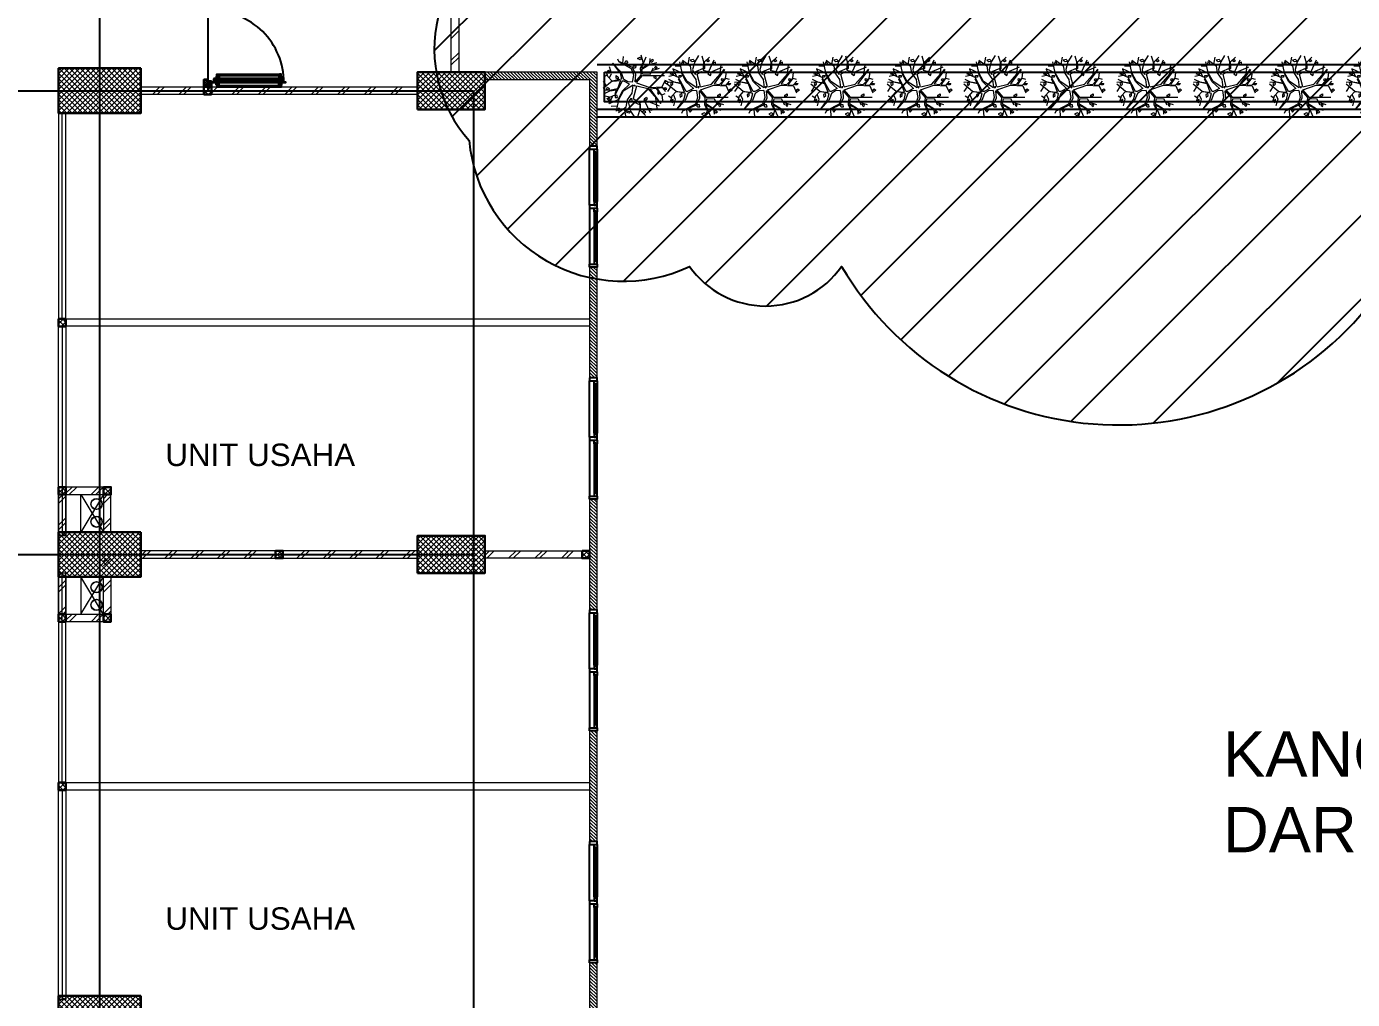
# Model space of a CAD drawing. Header units: millimetres. Extents: x -324 to 75, y -297 to 74.
# Drawn here: x -82.65 to -64.93, y 28.6 to 41.6 of the extents above; entities that cross this region are included whole.
import ezdxf

# ---------------------------------------------------------------- set-up
doc = ezdxf.new("R2010")
doc.units = ezdxf.units.MM
doc.layers.get('defpoints').update_dxf_attribs({"color": 1})
for name, color, linetype, lineweight in [('ars', 11, 'Continuous', 0), ('ARSIR', 31, 'Continuous', 5), ('KOL', 1, 'Continuous', 30), ('KOLOM', 4, 'Continuous', 9), ('lan', 7, 'Continuous', 15), ('NOT', 7, 'Continuous', 20), ('POHON', 62, 'Continuous', 5), ('tem', 5, 'Continuous', 20)]:
    doc.layers.add(name, color=color, linetype=linetype, lineweight=lineweight)
doc.layers.add('as', color=1, linetype='Continuous', plot=False)
for name, color, linetype in [('HID', 1, 'Continuous'), ('Kusen', 30, 'Continuous'), ('STL', 6, 'Continuous')]:
    doc.layers.add(name, color=color, linetype=linetype)
doc.styles.add('ATTR', font='romans.shx', dxfattribs={"width": 0.8, "height": 0.56})
doc.styles.get("Standard").update_dxf_attribs({"font": 'arial.ttf'})
pattern_1 = [(45, (0.09994, 0.1431), (-0.1767767, 0.1767767), []), (45, (0.16244, 0.1431), (-0.1767767, 0.1767767), [])]
pattern_2 = [(225, (1.1, 1e-06), (-0.014142, 0.014142), []), (135, (1.1, 1e-06), (0.014142, 0.014142), [])]
pattern_3 = [(315, (-2e-13, 1e-06), (0.014142, 0.014142), []), (45, (-2e-13, 1e-06), (-0.014142, 0.014142), [])]

# ---------------------------------------------------------------- blocks, each defined once
blk = doc.blocks.new('K 10.10')
at = {"layer": 'ars'}
h = blk.add_hatch(dxfattribs=at)
h.set_pattern_fill('_USER', color=256, scale=0.05, angle=45, double=1, pattern_type=0)
h.set_pattern_definition([(45, (0, 0), (-0.035355339, 0.035355339), []), (135, (0, 0), (-0.035355339, -0.035355339), [])])
h.paths.add_polyline_path([(1560.538, 1380.407), (1560.638, 1380.407), (1560.638, 1380.507), (1560.538, 1380.507)])
at = {"layer": 'KOL'}
blk.add_lwpolyline([(1560.538, 1380.407), (1560.638, 1380.407), (1560.638, 1380.507), (1560.538, 1380.507)], close=True, dxfattribs=at)
blk = doc.blocks.new('k1')
at = {"layer": 'ars'}
h = blk.add_hatch(dxfattribs=at)
h.set_pattern_fill('_USER', color=256, scale=0.05, angle=45, double=1, pattern_type=0)
h.set_pattern_definition([(45, (0, -5), (-0.03535534, 0.03535534), []), (135, (0, -5), (-0.03535534, -0.03535534), [])])
h.paths.add_polyline_path([(-0.3, -0.55), (0.3, -0.55), (0.3, 0.55), (-0.3, 0.55)])
at = {"layer": 'KOL'}
blk.add_lwpolyline([(-0.3, -0.55), (0.3, -0.55), (0.3, 0.55), (-0.3, 0.55)], close=True, dxfattribs=at)
blk = doc.blocks.new('T. J1')
at = {"layer": 'Kusen'}
for p, q in [((-0.019, 0), (-0.769, 0)), ((-0.719, 0.1), (-0.069, 0.1)), ((-0.069, 0.06), (-0.719, 0.06)), ((0.021, 0), (0.771, 0)), ((0.721, 0.1), (0.071, 0.1)), ((0.071, 0.06), (0.721, 0.06))]:
    blk.add_line(p, q, dxfattribs=at)
for points in [[(-0.809, 0), (-0.769, 0), (-0.769, 0.1), (-0.809, 0.1)], [(-0.019, 0), (0.021, 0), (0.021, 0.1), (-0.019, 0.1)], [(0.811, 0), (0.771, 0), (0.771, 0.1), (0.811, 0.1)]]:
    blk.add_lwpolyline(points, close=True, dxfattribs=at)
for points in [[(-0.719, 0.077), (-0.719, 0.06), (-0.769, 0.06), (-0.769, 0.1), (-0.719, 0.1), (-0.719, 0.082), (-0.729, 0.082), (-0.729, 0.077), (-0.719, 0.077)], [(-0.069, 0.077), (-0.069, 0.06), (-0.019, 0.06), (-0.019, 0.1), (-0.069, 0.1), (-0.069, 0.082), (-0.059, 0.082), (-0.059, 0.077), (-0.069, 0.077)], [(0.071, 0.077), (0.071, 0.06), (0.021, 0.06), (0.021, 0.1), (0.071, 0.1), (0.071, 0.082), (0.061, 0.082), (0.061, 0.077), (0.071, 0.077)], [(0.721, 0.077), (0.721, 0.06), (0.771, 0.06), (0.771, 0.1), (0.721, 0.1), (0.721, 0.082), (0.731, 0.082), (0.731, 0.077), (0.721, 0.077)]]:
    blk.add_lwpolyline(points, dxfattribs=at)
at = {"layer": 'Kusen', "color": 141}
for points in [[(-0.729, 0.077), (-0.059, 0.077), (-0.059, 0.082), (-0.729, 0.082)], [(0.731, 0.077), (0.061, 0.077), (0.061, 0.082), (0.731, 0.082)]]:
    blk.add_lwpolyline(points, close=True, dxfattribs=at)
blk = doc.blocks.new('bola-3')
at = {"layer": 'POHON'}
for p, q in [((-1.198, 1.908), (-0.648, 1.503)), ((-0.799, 1.609), (-0.703, 2.138)), ((-0.045, 2.245), (-0.318, 1.803)), ((0.177, 2.226), (0.328, 1.732)), ((0.387, 1.789), (0.731, 2.125)), ((0.686, 1.115), (1.057, 1.926)), ((-1.253, 1.009), (-1.872, 1.291)), ((-1.872, 1.274), (-1.625, 0.762)), ((-1.308, 1.468), (-1.721, 1.485)), ((-1.212, 1.009), (-1.377, 1.803)), ((-0.923, 0.357), (-1.253, 1.009)), ((-0.868, 0.392), (-1.212, 1.009)), ((-0.648, 1.503), (-0.566, 1.009)), ((-0.566, 1.009), (-0.236, 0.533)), ((-0.318, 1.803), (-0.469, 1.238)), ((-0.469, 1.238), (-0.442, 1.097)), ((-0.442, 1.097), (-0.277, 0.886)), ((-0.277, 0.886), (-0.249, 1.097)), ((-0.249, 1.097), (0.301, 1.344)), ((-0.153, 0.921), (0.177, 1.115)), ((0.177, 1.115), (0.755, 1.044)), ((0.37, 1.327), (0.26, 1.203)), ((0.273, 1.203), (0.686, 1.115)), ((0.315, 1.344), (0.328, 1.767)), ((0.356, 1.785), (0.37, 1.327)), ((0.755, 1.044), (1.69, 1.432)), ((0.879, 0.198), (1.814, 1.274)), ((1.814, 1.256), (1.057, 0.216)), ((1.553, 1.591), (1.47, 0.886)), ((1.883, 0.639), (1.938, 1.044)), ((-1.652, -0.313), (-2.285, 0.198)), ((-1.845, 0.339), (-2.271, 0.322)), ((-2.051, 0.004), (-2.271, -0.313)), ((-2.202, 0.551), (-1.817, 0.374)), ((-1.831, 0.815), (-2.161, 0.745)), ((-1.473, 0.674), (-2.065, 0.939)), ((-1.281, 0.216), (-1.845, 0.339)), ((-1.817, 0.374), (-1.35, 0.286)), ((-0.937, -0.313), (-1.473, 0.674)), ((-1.363, 0.339), (-1.473, 0.568)), ((-1.35, 0.286), (-1.363, 0.339)), ((-1.061, -0.366), (-1.281, 0.216)), ((-0.414, -0.102), (-0.923, 0.357)), ((-0.167, -0.049), (-0.868, 0.392)), ((-0.236, 0.533), (-0.167, -0.031)), ((0.081, 0.022), (-0.153, 0.921)), ((0.081, -0.207), (1.044, 0.128)), ((0.095, 0.004), (0.879, 0.198)), ((1.044, 0.128), (1.924, 0.075)), ((1.057, 0.216), (1.456, 0.18)), ((1.456, 0.18), (1.869, 0.639)), ((1.869, 0.639), (1.553, 0.18)), ((1.553, 0.163), (1.91, 0.128)), ((1.883, 0.639), (2.13, 0.551)), ((1.91, 0.128), (2.158, 0.41)), ((1.924, 0.075), (2.144, -0.419)), ((-1.996, -0.772), (-2.189, -0.666)), ((-1.955, -0.666), (-2.051, -0.983)), ((-1.652, -0.313), (-1.955, -0.666)), ((-1.845, -0.56), (-1.707, -0.86)), ((-1.707, -0.86), (-1.831, -1.354)), ((-0.978, -0.472), (-1.652, -0.313)), ((-1.639, -0.313), (-1.061, -0.366)), ((-1.625, -1.618), (-1.102, -0.913)), ((-1.088, -0.913), (-0.978, -0.472)), ((-0.813, -0.454), (-1.006, -0.966)), ((-0.827, -0.313), (-0.937, -0.313)), ((-0.414, -0.119), (-0.827, -0.313)), ((-0.524, -0.278), (-0.813, -0.454)), ((-0.194, -0.243), (-0.524, -0.278)), ((-0.112, -0.754), (-0.277, -1.213)), ((0.026, -0.807), (-0.208, -1.301)), ((-0.194, -0.243), (-0.112, -0.754)), ((-0.015, -0.26), (0.411, -0.754)), ((-0.015, -0.278), (0.026, -0.807)), ((0.081, -0.225), (0.507, -0.736)), ((0.411, -0.754), (0.37, -1.248)), ((0.521, -0.842), (0.466, -1.177)), ((0.507, -0.736), (2.075, -0.736)), ((0.521, -0.842), (1.057, -0.825)), ((1.057, -0.825), (1.291, -1.283)), ((-1.006, -0.966), (-1.625, -1.6)), ((-1.185, -1.724), (-1.253, -1.883)), ((-0.277, -1.213), (-1.185, -1.706)), ((-0.208, -1.301), (-1.185, -1.724)), ((-0.896, -1.618), (-0.854, -2.077)), ((0.37, -1.248), (0.562, -1.671)), ((0.562, -1.671), (0.425, -2.182)), ((0.438, -1.248), (0.782, -2.059)), ((0.452, -1.265), (1.03, -1.565)), ((0.466, -1.177), (1.03, -1.53)), ((1.03, -1.53), (1.539, -1.653)), ((1.03, -1.565), (1.057, -1.936)), ((1.195, -1.089), (1.731, -1.248))]:
    blk.add_line(p, q, dxfattribs=at)
for points in [[(-0.435, 1.966), (-0.641, 1.913), (-0.504, 1.807), (-0.311, 1.842)], [(0.49, 1.882), (0.641, 1.953), (0.738, 1.864), (0.614, 1.794)], [(-1.735, 1.009), (-1.886, 1.062), (-1.982, 0.956), (-1.845, 0.903)], [(-1.226, 1.803), (-1.267, 1.662), (-1.143, 1.573), (-1.102, 1.715)], [(0.691, 1.051), (0.622, 0.941), (0.794, 0.809), (0.846, 0.963)], [(1.155, 1.778), (1.001, 1.734), (1.001, 1.602), (1.155, 1.624)], [(-1.9, 0.322), (-2.051, 0.251), (-1.996, 0.11), (-1.872, 0.198)], [(-1.441, 0.676), (-1.441, 0.831), (-1.269, 0.831), (-1.303, 0.698)], [(-0.002, 0.022), (-0.07, 0.004), (-0.084, -0.049), (-0.029, -0.031)], [(1.671, 0.412), (1.585, 0.478), (1.62, 0.61), (1.706, 0.588)], [(2.034, 0.163), (2.075, 0.251), (2.254, 0.251), (2.171, 0.145)], [(-1.872, -0.878), (-1.982, -0.983), (-1.941, -1.107), (-1.831, -1.036)], [(-1.236, -0.454), (-1.374, -0.543), (-1.36, -0.719), (-1.222, -0.613)], [(1.319, -0.706), (1.319, -0.582), (1.484, -0.494), (1.484, -0.635)], [(2.099, -0.225), (2.237, -0.137), (2.347, -0.225), (2.223, -0.313)], [(-0.667, -1.528), (-0.753, -1.638), (-0.65, -1.792), (-0.53, -1.66)], [(-0.167, -1.261), (-0.167, -1.367), (-0.098, -1.42), (0.04, -1.42), (0.012, -1.279), (-0.07, -1.261)], [(0.485, -1.924), (0.347, -1.836), (0.158, -1.947), (0.33, -2.035)], [(1.069, -1.748), (1.173, -1.682), (1.293, -1.792), (1.19, -1.858)], [(1.43, -1.175), (1.379, -1.285), (1.482, -1.396), (1.534, -1.285)]]:
    blk.add_lwpolyline(points, close=True, dxfattribs=at)
at = {"layer": 'POHON', "style": 'ATTR', "width": 0.8, "flags": 9}
blk.add_attdef('ESTCODE', (-0.07, 0.004), '', height=0.00000926, dxfattribs=at)
blk = doc.blocks.new('k3')
at = {"layer": 'ars'}
h = blk.add_hatch(dxfattribs=at)
h.set_pattern_fill('_USER', color=256, scale=0.05, angle=45, double=1, pattern_type=0)
h.set_pattern_definition([(45, (0, -5.05), (-0.03535534, 0.03535534), []), (135, (0, -5.05), (-0.03535534, -0.03535534), [])])
h.paths.add_polyline_path([(-0.25, -0.45), (0.25, -0.45), (0.25, 0.45), (-0.25, 0.45)])
at = {"layer": 'KOL'}
blk.add_lwpolyline([(-0.25, -0.45), (0.25, -0.45), (0.25, 0.45), (-0.25, 0.45)], close=True, dxfattribs=at)
blk = doc.blocks.new('D-P90')
at = {"layer": 'ars'}
h = blk.add_hatch(dxfattribs=at)
h.set_pattern_fill('ANSI37', color=256, scale=0.005, angle=-90, style=0)
h.set_pattern_definition([(45, (-1350.94906, -1248.591899), (0.01122532015, -0.01122532015), []), (315, (-1350.94906, -1248.591899), (-0.01122532015, -0.01122532015), [])])
h.paths.add_polyline_path([(0.009, -0.183, -0.414214), (0.01, -0.184), (0.01, -1.116, -0.414214), (0.009, -1.117), (-0.034, -1.117, 0.414214), (-0.037, -1.12), (-0.037, -1.142, -1), (-0.038, -1.142), (-0.038, -0.158, -1), (-0.037, -0.158), (-0.037, -0.181, 0.414214), (-0.034, -0.183)])
at = {"layer": 'as'}
for p, q in [((-0.04, -0.158), (-0.046, -0.158)), ((-0.042, -0.161), (-0.042, -0.155))]:
    blk.add_line(p, q, dxfattribs=at)
at = {"layer": 'HID'}
for p, q in [((-0.044, -0.125), (-0.092, -0.077)), ((-0.042, -0.123), (-0.091, -0.075)), ((-0.066, -0.147), (-0.023, -0.104)), ((-0.063, -0.147), (-0.023, -0.107)), ((0.966, -0.147), (0.923, -0.104)), ((0.963, -0.147), (0.923, -0.107)), ((0.942, -0.123), (0.991, -0.075)), ((0.944, -0.125), (0.992, -0.077))]:
    blk.add_line(p, q, dxfattribs=at)
for points in [[(-0.044, -0.125), (-0.044, -0.125), (-0.042, -0.123), (-0.042, -0.123)], [(0.944, -0.125), (0.944, -0.125), (0.942, -0.123), (0.942, -0.123)]]:
    blk.add_lwpolyline(points, dxfattribs=at)
at = {"layer": 'KOL'}
blk.add_line((0.97, -0.13), (0.97, -0.15), dxfattribs=at)
at = {"layer": 'Kusen'}
for p, q in [((-0.042, -0.155), (-0.038, -0.156)), ((-0.042, -0.157), (-0.038, -0.158))]:
    blk.add_line(p, q, dxfattribs=at)
at = {"layer": 'Kusen', "ltscale": 2}
for p, q in [((-0.099, -0.221), (-0.099, -1.06)), ((-0.079, -0.241), (-0.079, -1.06)), ((-0.074, -0.211), (-0.04, -0.211)), ((-0.074, -0.221), (-0.074, -0.211)), ((-0.074, -0.251), (-0.074, -0.241)), ((-0.074, -0.251), (-0.04, -0.251)), ((-0.061, -0.251), (-0.061, -0.211)), ((-0.04, -0.251), (-0.04, -0.211)), ((0.046, -0.211), (0.012, -0.211)), ((0.012, -0.251), (0.012, -0.211)), ((0.046, -0.251), (0.012, -0.251)), ((0.033, -0.251), (0.033, -0.211)), ((0.046, -0.221), (0.046, -0.211)), ((0.046, -0.251), (0.046, -0.241)), ((0.053, -0.241), (0.053, -1.06)), ((0.073, -0.221), (0.073, -1.06)), ((-0.074, -1.05), (-0.04, -1.05)), ((-0.074, -1.05), (-0.074, -1.06)), ((-0.061, -1.05), (-0.061, -1.09)), ((-0.04, -1.05), (-0.04, -1.09)), ((0.046, -1.05), (0.012, -1.05)), ((0.012, -1.05), (0.012, -1.09)), ((0.033, -1.05), (0.033, -1.09)), ((0.046, -1.05), (0.046, -1.06)), ((-0.074, -1.08), (-0.074, -1.09)), ((-0.074, -1.09), (-0.04, -1.09)), ((0.046, -1.09), (0.012, -1.09)), ((0.046, -1.08), (0.046, -1.09))]:
    blk.add_line(p, q, dxfattribs=at)
for points in [[(-0.099, -0.241), (-0.061, -0.241), (-0.061, -0.221), (-0.099, -0.221), (-0.099, -0.241)], [(0.073, -0.241), (0.033, -0.241), (0.033, -0.221), (0.073, -0.221), (0.073, -0.241)], [(-0.101, -1.06), (-0.061, -1.06), (-0.061, -1.08), (-0.101, -1.08), (-0.101, -1.06)], [(0.073, -1.06), (0.033, -1.06), (0.033, -1.08), (0.073, -1.08), (0.073, -1.06)]]:
    blk.add_lwpolyline(points, dxfattribs=at)
at = {"layer": 'Kusen'}
blk.add_circle((-0.042, -0.158), 0.001, dxfattribs=at)
for radius, start, end in [(0.0025, 75.7804, 11.3851), (0.961, 270, 0.4597)]:
    blk.add_arc((-0.042, -0.158), radius, start, end, dxfattribs=at)
at = {"layer": 'STL'}
for p, q in [((-0.038, -0.158), (-0.038, -1.142)), ((-0.037, -0.181), (-0.037, -0.158)), ((-0.034, -0.183), (0.009, -0.183)), ((0.01, -0.184), (0.01, -1.116)), ((-0.037, -1.12), (-0.037, -1.142)), ((-0.034, -1.117), (0.009, -1.117))]:
    blk.add_line(p, q, dxfattribs=at)
for points in [[(0, -0.1), (0, -0.103), (-0.019, -0.103, 0.414214), (-0.02, -0.105), (-0.02, -0.148, -0.414214), (-0.022, -0.15), (-0.068, -0.15, -0.414214), (-0.07, -0.148), (-0.07, -0.13), (-0.067, -0.13), (-0.067, -0.146, 0.414214), (-0.065, -0.147), (-0.024, -0.147, 0.414214), (-0.023, -0.146), (-0.023, -0.102, -0.414214), (-0.021, -0.1)], [(0.9, -0.1), (0.9, -0.103), (0.919, -0.103, -0.414214), (0.92, -0.105), (0.92, -0.148, 0.414214), (0.922, -0.15), (0.968, -0.15, 0.414214), (0.97, -0.148), (0.97, -0.13), (0.967, -0.13), (0.967, -0.146, -0.414214), (0.966, -0.147), (0.925, -0.147, -0.414214), (0.923, -0.146), (0.923, -0.102, 0.414214), (0.921, -0.1)]]:
    blk.add_lwpolyline(points, format="xyb", close=True, dxfattribs=at)
blk.add_lwpolyline([(0.009, -0.182), (-0.034, -0.182, -0.414214), (-0.035, -0.181), (-0.035, -0.158, 1), (-0.04, -0.158), (-0.04, -1.142, 1), (-0.035, -1.142), (-0.035, -1.12, -0.414214), (-0.034, -1.119), (0.009, -1.119, 0.414214), (0.012, -1.116), (0.012, -0.184)], format="xyb", dxfattribs=at)
for centre, radius, start, end in [((-0.038, -0.158), 0.00075, 0, 180), ((-0.034, -0.181), 0.0025, 180, 270), ((0.009, -0.184), 0.0025, 360, 90), ((0.009, -0.184), 0.001, 360, 90), ((-0.038, -1.142), 0.00075, 180, 0), ((-0.034, -1.12), 0.0025, 90, 180), ((0.009, -1.116), 0.001, 270, 0)]:
    blk.add_arc(centre, radius, start, end, dxfattribs=at)
blk = doc.blocks.new('PINTU DARURAT')
at = {"layer": 'ARSIR'}
h = blk.add_hatch(dxfattribs=at)
h.set_pattern_fill('_USER', color=256, scale=0.02, angle=315, style=0, double=1, pattern_type=0)
h.set_pattern_definition(pattern_3)
edge = h.paths.add_edge_path()
edge.add_line((0, 0), (0.1, 0))
edge.add_line((0.1, 0), (0.1, 0.05))
edge.add_line((0.1, 0.05), (0.077, 0.05))
edge.add_line((0.077, 0.05), (0.077, 0.096))
edge.add_arc((0.076, 0.096), 0.0015, 360, 450)
edge.add_line((0.075, 0.097), (0.035, 0.097))
edge.add_arc((0.035, 0.096), 0.0015, 90, 180)
edge.add_line((0.033, 0.096), (0.033, 0.08))
edge.add_line((0.033, 0.08), (0.03, 0.08))
edge.add_line((0.03, 0.08), (0.03, 0.1))
edge.add_line((0.03, 0.1), (0, 0.1))
edge.add_line((0, 0.1), (0, 0))
h = blk.add_hatch(dxfattribs=at)
h.set_pattern_fill('_USER', color=256, scale=0.02, angle=315, style=0, double=1, pattern_type=0)
h.set_pattern_definition(pattern_3)
edge = h.paths.add_edge_path()
edge.add_line((0, 0), (0.1, 0))
edge.add_line((0.1, 0), (0.1, 0.05))
edge.add_line((0.1, 0.05), (0.077, 0.05))
edge.add_line((0.077, 0.05), (0.077, 0.096))
edge.add_arc((0.076, 0.096), 0.0015, 360, 450)
edge.add_line((0.075, 0.097), (0.035, 0.097))
edge.add_arc((0.035, 0.096), 0.0015, 90, 180)
edge.add_line((0.033, 0.096), (0.033, 0.08))
edge.add_line((0.033, 0.08), (0.03, 0.08))
edge.add_line((0.03, 0.08), (0.03, 0.1))
edge.add_line((0.03, 0.1), (0, 0.1))
edge.add_line((0, 0.1), (0, 0))
h = blk.add_hatch(dxfattribs=at)
h.set_pattern_fill('_USER', color=256, scale=0.02, angle=315, style=0, double=1, pattern_type=0)
h.set_pattern_definition(pattern_2)
edge = h.paths.add_edge_path()
edge.add_line((1.1, 0), (1, 0))
edge.add_line((1, 0), (1, 0.05))
edge.add_line((1, 0.05), (1.023, 0.05))
edge.add_line((1.023, 0.05), (1.023, 0.096))
edge.add_arc((1.024, 0.096), 0.0015, -630, -540, ccw=False)
edge.add_line((1.024, 0.097), (1.065, 0.097))
edge.add_arc((1.065, 0.096), 0.0015, -360, -270, ccw=False)
edge.add_line((1.067, 0.096), (1.067, 0.08))
edge.add_line((1.067, 0.08), (1.07, 0.08))
edge.add_line((1.07, 0.08), (1.07, 0.1))
edge.add_line((1.07, 0.1), (1.1, 0.1))
edge.add_line((1.1, 0.1), (1.1, 0))
h = blk.add_hatch(dxfattribs=at)
h.set_pattern_fill('_USER', color=256, scale=0.02, angle=315, style=0, double=1, pattern_type=0)
h.set_pattern_definition(pattern_2)
edge = h.paths.add_edge_path()
edge.add_line((1.1, 0), (1, 0))
edge.add_line((1, 0), (1, 0.05))
edge.add_line((1, 0.05), (1.023, 0.05))
edge.add_line((1.023, 0.05), (1.023, 0.096))
edge.add_arc((1.024, 0.096), 0.0015, -630, -540, ccw=False)
edge.add_line((1.024, 0.097), (1.065, 0.097))
edge.add_arc((1.065, 0.096), 0.0015, -360, -270, ccw=False)
edge.add_line((1.067, 0.096), (1.067, 0.08))
edge.add_line((1.067, 0.08), (1.07, 0.08))
edge.add_line((1.07, 0.08), (1.07, 0.1))
edge.add_line((1.07, 0.1), (1.1, 0.1))
edge.add_line((1.1, 0.1), (1.1, 0))
at = {"layer": 'KOL'}
blk.add_line((1.1, 0.1), (1.1, 0), dxfattribs=at)
blk.add_line((1.1, 0.1), (1.1, 0), dxfattribs=at)
blk.add_line((1.1, 0.1), (1.1, 0), dxfattribs=at)
blk.add_line((1.1, 0.1), (1.1, 0), dxfattribs=at)
for points in [[(0, 0), (0.1, 0), (0.1, 0.05), (0.077, 0.05), (0.077, 0.096, 0.414214), (0.075, 0.097), (0.035, 0.097, 0.414214), (0.033, 0.096), (0.033, 0.08), (0.03, 0.08), (0.03, 0.1), (0, 0.1)], [(0, 0), (0.1, 0), (0.1, 0.05), (0.077, 0.05), (0.077, 0.096, 0.414214), (0.075, 0.097), (0.035, 0.097, 0.414214), (0.033, 0.096), (0.033, 0.08), (0.03, 0.08), (0.03, 0.1), (0, 0.1)], [(1.1, 0), (1, 0), (1, 0.05), (1.023, 0.05), (1.023, 0.096, -0.414214), (1.024, 0.097), (1.065, 0.097, -0.414214), (1.067, 0.096), (1.067, 0.08), (1.07, 0.08), (1.07, 0.1), (1.1, 0.1)], [(1.1, 0), (1, 0), (1, 0.05), (1.023, 0.05), (1.023, 0.096, -0.414214), (1.024, 0.097), (1.065, 0.097, -0.414214), (1.067, 0.096), (1.067, 0.08), (1.07, 0.08), (1.07, 0.1), (1.1, 0.1)]]:
    blk.add_lwpolyline(points, format="xyb", close=True, dxfattribs=at)
at = {"layer": 'Kusen', "xscale": -1, "rotation": 180}
blk.add_blockref('D-P90', (0.1, -0.05), dxfattribs=at)
blk = doc.blocks.new('A-2')
at = {"layer": 'ars'}
h = blk.add_hatch(dxfattribs=at)
h.set_pattern_fill('TEMBOK', color=256, scale=0.25)
h.set_pattern_definition(pattern_1)
h.paths.add_polyline_path([(6.617, 43.868), (6.717, 43.868), (6.717, 41.778), (6.617, 41.778)])
h = blk.add_hatch(dxfattribs=at)
h.set_pattern_fill('ANSI31', color=256, scale=0.25, style=0)
h.set_pattern_definition([(315, (7.367514, 41.76774), (-0.022097087, -0.022097087), [])])
h.paths.add_polyline_path([(8.467, 17.758), (8.567, 17.758), (8.567, 16.468), (7.067, 16.468), (7.067, 16.568), (8.467, 16.568)])
h.paths.add_polyline_path([(8.467, 20.558), (8.567, 20.558), (8.567, 19.378), (8.467, 19.378)])
h.paths.add_polyline_path([(8.467, 23.658), (8.567, 23.658), (8.567, 22.178), (8.467, 22.178)])
h.paths.add_polyline_path([(8.467, 26.758), (8.567, 26.758), (8.567, 25.278), (8.467, 25.278)])
h.paths.add_polyline_path([(8.467, 29.858), (8.567, 29.858), (8.567, 28.378), (8.467, 28.378)])
h.paths.add_polyline_path([(8.467, 32.958), (8.567, 32.958), (8.567, 31.478), (8.467, 31.478)])
h.paths.add_polyline_path([(8.467, 36.058), (8.567, 36.058), (8.567, 34.578), (8.467, 34.578)])
h.paths.add_polyline_path([(8.567, 40.778), (8.467, 40.778), (8.467, 41.668), (7.067, 41.668), (7.067, 41.768), (8.567, 41.768)])
h.paths.add_polyline_path([(8.467, 39.158), (8.567, 39.158), (8.567, 37.678), (8.467, 37.678)])
h = blk.add_hatch(dxfattribs=at)
h.set_pattern_fill('TEMBOK', color=256, scale=0.25)
h.set_pattern_definition(pattern_1)
h.paths.add_polyline_path([(3.312, 41.468), (3.312, 41.568), (2.467, 41.568), (2.467, 41.468)])
h = blk.add_hatch(dxfattribs=at)
h.set_pattern_fill('TEMBOK', color=256, scale=0.25)
h.set_pattern_definition(pattern_1)
h.paths.add_polyline_path([(6.167, 41.468), (6.167, 41.568), (3.412, 41.568), (3.412, 41.468)])
h = blk.add_hatch(dxfattribs=at)
h.set_pattern_fill('TEMBOK', color=256, scale=0.25)
h.set_pattern_definition([(45, (-5.82785, 25.04274), (-0.1767767, 0.1767767), []), (45, (-5.76535, 25.04274), (-0.1767767, 0.1767767), [])])
h.paths.add_polyline_path([(1.467, 36.218), (1.967, 36.218), (1.967, 36.118), (1.467, 36.118)])
h = blk.add_hatch(dxfattribs=at)
h.set_pattern_fill('TEMBOK', color=256, scale=0.25)
h.set_pattern_definition([(45, (-5.883, -15.64726), (-0.1767767, 0.1767767), []), (45, (-5.8205, -15.64726), (-0.1767767, 0.1767767), [])])
h.paths.add_polyline_path([(1.367, 36.118), (1.467, 36.118), (1.467, 35.618), (1.367, 35.618)])
h = blk.add_hatch(dxfattribs=at)
h.set_pattern_fill('TEMBOK', color=256, scale=0.25)
h.set_pattern_definition([(45, (-5.283, -15.64726), (-0.1767767, 0.1767767), []), (45, (-5.2205, -15.64726), (-0.1767767, 0.1767767), [])])
h.paths.add_polyline_path([(1.967, 36.118), (2.067, 36.118), (2.067, 35.618), (1.967, 35.618)])
h = blk.add_hatch(dxfattribs=at)
h.set_pattern_fill('TEMBOK', color=256, scale=0.25)
h.set_pattern_definition(pattern_1)
h.paths.add_polyline_path([(2.467, 35.368), (2.467, 35.268), (4.267, 35.268), (4.267, 35.368)])
h = blk.add_hatch(dxfattribs=at)
h.set_pattern_fill('TEMBOK', color=256, scale=0.25)
h.set_pattern_definition(pattern_1)
h.paths.add_polyline_path([(4.367, 35.368), (4.367, 35.268), (6.167, 35.268), (6.167, 35.368)])
h = blk.add_hatch(dxfattribs=at)
h.set_pattern_fill('TEMBOK', color=256, scale=0.25)
h.set_pattern_definition(pattern_1)
h.paths.add_polyline_path([(7.067, 35.268), (7.067, 35.368), (8.367, 35.368), (8.367, 35.268)])
h = blk.add_hatch(dxfattribs=at)
h.set_pattern_fill('TEMBOK', color=256, scale=0.25)
h.set_pattern_definition([(45, (-7.383, -15.39726), (-0.1767767, 0.1767767), []), (45, (-7.3205, -15.39726), (-0.1767767, 0.1767767), [])])
h.paths.add_polyline_path([(2.067, 34.518), (1.967, 34.518), (1.967, 35.268), (2.067, 35.268)])
h = blk.add_hatch(dxfattribs=at)
h.set_pattern_fill('TEMBOK', color=256, scale=0.25)
h.set_pattern_definition([(45, (-7.983, -15.39726), (-0.1767767, 0.1767767), []), (45, (-7.9205, -15.39726), (-0.1767767, 0.1767767), [])])
h.paths.add_polyline_path([(1.467, 34.518), (1.367, 34.518), (1.367, 35.018), (1.467, 35.018)])
h = blk.add_hatch(dxfattribs=at)
h.set_pattern_fill('TEMBOK', color=256, scale=0.25)
h.set_pattern_definition([(45, (-5.82785, 23.34274), (-0.1767767, 0.1767767), []), (45, (-5.76535, 23.34274), (-0.1767767, 0.1767767), [])])
h.paths.add_polyline_path([(1.467, 34.518), (1.967, 34.518), (1.967, 34.418), (1.467, 34.418)])
for p, q in [((8.568, 41.868), (39.217, 41.868)), ((8.567, 41.168), (39.317, 41.168)), ((39.217, 41.268), (8.568, 41.268))]:
    blk.add_line(p, q)
blk.add_lwpolyline([(8.668, 41.768), (39.117, 41.768), (39.117, 41.368), (8.668, 41.368)], close=True)
for centre, radius in [((1.875, 35.992), 0.075), ((1.875, 35.992), 0.071), ((1.875, 35.755), 0.075), ((1.875, 35.755), 0.071), ((1.875, 34.88), 0.075), ((1.875, 34.88), 0.071), ((1.875, 34.644), 0.075), ((1.875, 34.644), 0.071)]:
    blk.add_circle(centre, radius, dxfattribs=at)
at = {"layer": 'as'}
for p, q in [((3.362, 49.518), (3.362, 41.518)), ((1.917, 44.018), (1.917, 14.218)), ((-6.183, 41.518), (6.917, 41.518)), ((6.917, 41.518), (6.917, 16.718)), ((-6.183, 35.318), (6.917, 35.318)), ((-6.183, 35.318), (6.917, 35.318))]:
    blk.add_line(p, q, dxfattribs=at)
at = {"layer": 'lan'}
for p, q in [((1.417, 38.468), (1.417, 41.218)), ((1.417, 38.368), (1.417, 35.568)), ((1.967, 36.118), (1.667, 35.618)), ((1.667, 35.618), (1.667, 36.118)), ((1.667, 36.118), (1.967, 35.618)), ((1.417, 32.268), (1.417, 35.068)), ((1.967, 34.517), (1.667, 35.018)), ((1.667, 35.018), (1.667, 34.518)), ((1.667, 34.518), (1.967, 35.018)), ((1.417, 32.168), (1.417, 29.368))]:
    blk.add_line(p, q, dxfattribs=at)
for points in [[(1.467, 41.218), (1.367, 41.218), (1.367, 38.468), (1.467, 38.468)], [(1.467, 35.568), (1.367, 35.568), (1.367, 38.368), (1.467, 38.368)], [(8.467, 38.468), (8.467, 38.368), (1.467, 38.368), (1.467, 38.468)], [(1.467, 35.068), (1.367, 35.068), (1.367, 32.268), (1.467, 32.268)], [(8.467, 32.268), (8.467, 32.168), (1.467, 32.168), (1.467, 32.268)], [(1.467, 29.368), (1.367, 29.368), (1.367, 32.168), (1.467, 32.168)]]:
    blk.add_lwpolyline(points, close=True, dxfattribs=at)
at = {"layer": 'tem'}
for points in [[(6.717, 43.868), (6.717, 41.768), (6.617, 41.768), (6.617, 43.868)], [(1.967, 36.218), (1.467, 36.218), (1.467, 36.118), (1.967, 36.118)], [(1.467, 36.118), (1.367, 36.118), (1.367, 35.618), (1.467, 35.618)], [(1.967, 35.618), (2.067, 35.618), (2.067, 36.118), (1.967, 36.118)], [(1.467, 34.518), (1.367, 34.518), (1.367, 35.018), (1.467, 35.018)], [(1.967, 35.018), (2.067, 35.018), (2.067, 34.518), (1.967, 34.518)], [(1.967, 34.418), (1.467, 34.418), (1.467, 34.518), (1.967, 34.518)]]:
    blk.add_lwpolyline(points, close=True, dxfattribs=at)
at = {"layer": 'tem', "ltscale": 2}
blk.add_lwpolyline([(7.067, 16.468), (8.567, 16.468), (8.567, 41.768), (7.067, 41.768), (7.067, 41.668), (8.467, 41.668), (8.467, 16.568), (7.067, 16.568), (7.067, 16.468)], dxfattribs=at)
for points in [[(3.312, 41.568), (3.312, 41.468), (2.467, 41.468), (2.467, 41.568)], [(6.167, 41.568), (6.167, 41.468), (3.412, 41.468), (3.412, 41.568)], [(2.467, 35.368), (2.467, 35.268), (4.267, 35.268), (4.267, 35.368)], [(4.367, 35.368), (4.367, 35.268), (6.167, 35.268), (6.167, 35.368)], [(8.367, 35.368), (8.367, 35.268), (7.067, 35.268), (7.067, 35.368)]]:
    blk.add_lwpolyline(points, close=True, dxfattribs=at)
at = {"color": 2, "xscale": -1, "rotation": 270}
blk.add_blockref('PINTU DARURAT', (3.312, 41.568), dxfattribs=at)
at = {"layer": 'KOL', "xscale": -1}
for name, p, rotation in [('k1', (1.917, 41.518), 90), ('k3', (6.617, 41.518), 270), ('k1', (1.917, 35.318), 90), ('k3', (6.617, 35.318), 270), ('k1', (1.917, 29.118), 90)]:
    blk.add_blockref(name, p, dxfattribs=dict(at, rotation=rotation))
at = {"layer": 'KOLOM', "extrusion": (0, 0, -1), "xscale": -1, "zscale": -1}
for p, rotation in [((1377.095, 1602.106), 90), ((1377.095, 1602.106), 90), ((-1381.874, -1522.171), 270), ((1379.04, 1596.756), 90), ((1378.44, 1596.756), 90), ((1376.14, 1595.906), 90), ((1372.04, 1595.906), 90), ((1379.04, 1595.056), 90), ((1378.44, 1595.056), 90), ((-1381.874, -1528.371), 270)]:
    blk.add_blockref('K 10.10', p, dxfattribs=dict(at, rotation=rotation))
at = {"layer": 'Kusen', "rotation": 270}
for p in [(8.467, 39.969), (8.467, 36.869), (8.467, 33.769), (8.467, 30.669)]:
    blk.add_blockref('T. J1', p, dxfattribs=at)
at = {"layer": 'POHON', "linetype": 'ByBlock', "lineweight": -3, "xscale": -0.1875, "yscale": 0.1875, "zscale": 0.1875, "rotation": 180}
blk.add_blockref('bola-3', (9.079, 41.585), dxfattribs=at)
at = {"layer": 'POHON', "linetype": 'ByBlock', "lineweight": -3, "xscale": 0.1875, "yscale": 0.1875, "zscale": 0.1875}
for p in [(9.933, 41.568), (10.832, 41.568), (11.854, 41.568), (12.876, 41.568), (13.898, 41.568), (14.921, 41.568), (15.943, 41.568), (16.965, 41.568), (17.987, 41.568), (19.009, 41.568)]:
    blk.add_blockref('bola-3', p, dxfattribs=at)

msp = doc.modelspace()

# ---------------------------------------------------------------- hatches: boundary and pattern name
at = {"layer": 'defpoints'}
h = msp.add_hatch(dxfattribs=at)
h.set_pattern_fill('ANSI31', color=2, scale=0.25, style=0)
h.set_pattern_definition([(45, (47.64964, 0), (-0.561266, 0.561266), [])])
edge = h.paths.add_edge_path()
edge.add_arc((-75.354, 41.306), 1.847, 111.5995, 221.5995)
edge.add_arc((-74.674, 40.269), 2.071, 185.2704, 295.2704)
edge.add_arc((-72.773, 39.109), 1.242, 215, 325)
edge.add_arc((-68.052, 40.572), 4.295, 210.4289, 320.4289)
edge.add_arc((-62.651, 38.881), 2.337, 206.5782, 316.5782)
edge.add_arc((-58.077, 39.289), 3.511, 215, 325)
edge.add_arc((-53.728, 38.306), 1.798, 215, 325)
edge.add_arc((-50.245, 38.734), 2.484, 215.9871, 325.9871)
edge.add_arc((-47.513, 38.025), 0.957, 225.2986, 335.2986)
edge.add_arc((-46.219, 38.288), 0.787, 237.3676, 347.3676)
edge.add_arc((-44.598, 39.288), 1.449, 233.9595, 343.9595)
edge.add_arc((-43.329, 39.585), 0.708, 279.9695, 389.9695)
edge.add_arc((-42.824, 41.587), 1.651, 273.7659, 383.7659)
edge.add_arc((-44.746, 41.258), 3.574, 16.1419, 126.1419)
edge.add_arc((-49.246, 42.261), 3.045, 38.2225, 148.2225)
edge.add_arc((-54.64, 41.9), 3.425, 35, 145)
edge.add_arc((-61.072, 41.43), 4.368, 33.8774, 143.8774)
edge.add_arc((-69.974, 39.511), 7.005, 39.906, 149.906)

# ---------------------------------------------------------------- linework, layer by layer
at = {"layer": 'defpoints', "color": 2}
msp.add_lwpolyline([(-76.034, 43.023, 0.520567), (-76.736, 40.079, 0.520567), (-73.79, 38.397, 0.520567), (-71.756, 38.397, 0.520567), (-64.741, 37.836, 0.520567), (-60.953, 37.275, 0.520567), (-55.201, 37.275, 0.520567), (-52.255, 37.275, 0.520567), (-48.187, 37.345, 0.520567), (-46.643, 37.625, 0.520567), (-45.451, 38.116, 0.520567), (-43.206, 38.887, 0.520567), (-42.715, 39.939, 0.520567), (-41.312, 42.252, 0.520567), (-46.854, 44.145, 0.520567), (-51.834, 43.865, 0.520567), (-57.446, 43.865, 0.520567), (-64.601, 44.005, 0.520567)], format="xyb", close=True, dxfattribs=at)

# ---------------------------------------------------------------- block references
msp.add_blockref('A-2', (-83.593, -0.772))

# ---------------------------------------------------------------- texts
at = {"layer": 'defpoints', "color": 2, "insert": (-66.657, 32.181), "char_height": 0.60634, "attachment_point": 1}
msp.add_mtext_dynamic_manual_height_columns('KANOPI PANJANG DARI AS MENJADI 285 CM DARI GAMBAR AWAL 330', width=18.63232, gutter_width=1, heights=[0], dxfattribs=at)
at = {"layer": 'NOT', "char_height": 0.3, "attachment_point": 1}
for insert in [(-80.876, 36.028), (-80.876, 29.828)]:
    msp.add_mtext_dynamic_manual_height_columns('\\pi0.077964;UNIT USAHA', width=2.66173, gutter_width=1, heights=[0], dxfattribs=dict(at, insert=insert))

doc.saveas('drawing.dxf')
